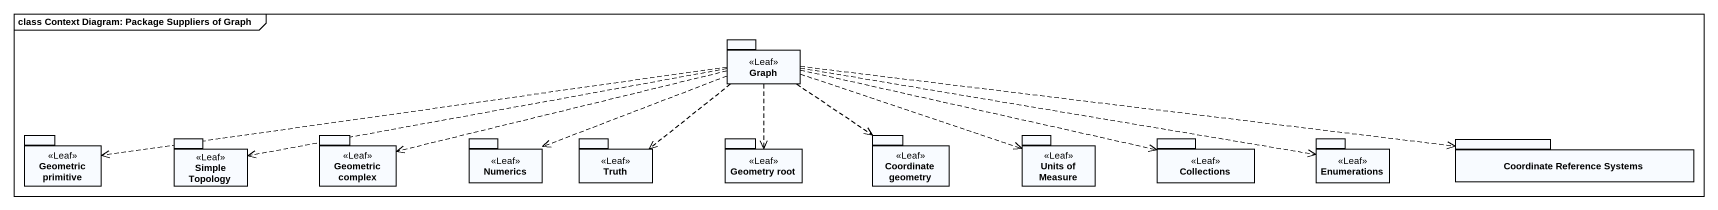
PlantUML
@startuml
mainframe class Context Diagram: Package Suppliers of Graph
package Graph <<Leaf>> {
}
package "Geometric primitive" as Geometric_primitive <<Leaf>> {
}
package "Simple Topology" as Simple_Topology <<Leaf>> {
}
package "Geometric complex" as Geometric_complex <<Leaf>> {
}
package Numerics <<Leaf>> {
}
package Truth <<Leaf>> {
}
package "Geometry root" as Geometry_root <<Leaf>> {
}
package "Coordinate geometry" as Coordinate_geometry <<Leaf>> {
}
package "Units of Measure" as Units_of_Measure <<Leaf>> {
}
package "Collections" as Collections_ <<Leaf>> {
}
package Enumerations <<Leaf>> {
}
package "Coordinate Reference Systems" as Coordinate_Reference_Systems {
}
Graph .left.> Geometric_primitive
Graph .left.> Simple_Topology
Graph .left.> Geometric_complex
Graph .left.> Numerics
Graph ..> Truth
Graph ..> Geometry_root
Graph ..> Coordinate_geometry
Graph .right.> Units_of_Measure
Graph .right.> Collections_
Graph .right.> Enumerations
Graph .right.> Coordinate_Reference_Systems
@enduml
